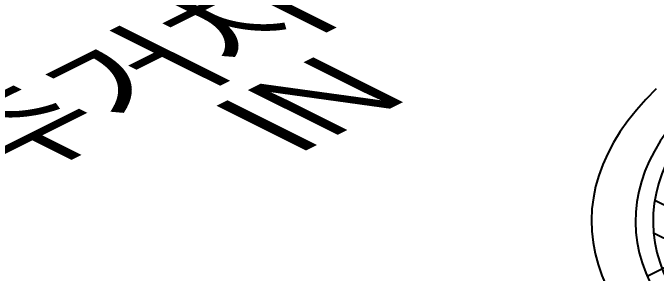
# Model space of a CAD drawing. Header units: millimetres. Extents: x 29838256 to 30236675, y -914750 to -833241.
# Drawn here: x 29962135 to 29969445, y -852081 to -849121 of the extents above; entities that cross this region are included whole.
import ezdxf
from ezdxf.enums import TextEntityAlignment as Align

# ---------------------------------------------------------------- set-up
doc = ezdxf.new("R2010")
doc.units = ezdxf.units.MM
doc.header["$LTSCALE"] = 600
doc.header["$MEASUREMENT"] = 0
doc.layers.add('e-plan', color=9, linetype='CONTINUOUS')
doc.styles.add('돋움', font='Dotum.TTF')

msp = doc.modelspace()

# ---------------------------------------------------------------- linework, layer by layer
at = {"layer": 'e-plan', "extrusion": (0, -0.866025, 0.5)}
for p, q in [((29970220.1, -851650.6, 12706.5), (29969428.8, -851255, 13391.8)), ((29970974.4, -852405, 11399.9), (29969416.4, -851626, 12749.2))]:
    msp.add_line(p, q, dxfattribs=at)
at = {"layer": 'e-plan', "color": 9, "extrusion": (0, -0.866025, 0.5)}
msp.add_line((29970073, -851753.3, 12528.6), (29969341.6, -852119, 11895.2), dxfattribs=at)
at = {"layer": 'e-plan', "extrusion": (0, -0.866025, 0.5)}
for radius, start in [(6501.1, 152.47544), (6001, 153.19487), (5801, 153.50871)]:
    msp.add_arc((29975210.9, -414498.1, 743904.3), radius, start, 224.99999, dxfattribs=at)

# ---------------------------------------------------------------- texts
at = {"layer": 'e-plan', "extrusion": (0, -0.866025, 0.5), "style": '돋움'}
for s, p in [('주거차량', (29967228.2, -408466.5, 743904.3)), ('IN', (29966677.2, -411683.4, 743904.3))]:
    msp.add_text(s, height=1440.24, rotation=45, dxfattribs=at).set_placement(p, align=Align.RIGHT)

doc.saveas('drawing.dxf')
